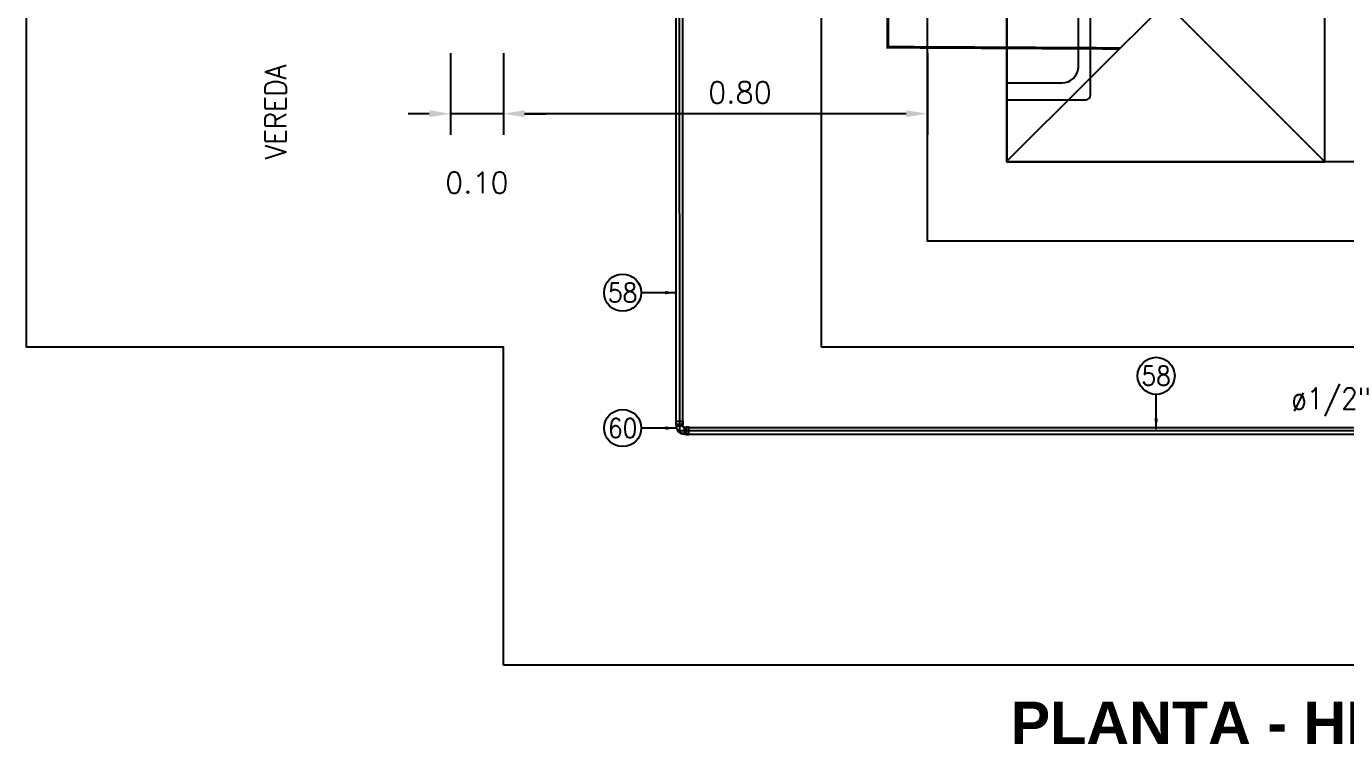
# Model space of a CAD drawing. Header units: metres. Extents: x -90 to 2507, y -28 to 972.
# Drawn here: x 150.198 to 152.687, y 194.351 to 195.706 of the extents above; entities that cross this region are included whole.
import ezdxf
from ezdxf.enums import TextEntityAlignment as Align

# ---------------------------------------------------------------- set-up
doc = ezdxf.new("R2010")
doc.units = ezdxf.units.M
for name, pattern in [('CENTER', [50.8, 31.75, -6.35, 6.35, -6.35]), ('DASHED', [19.05, 12.7, -6.35]), ('HIDDEN', [9.525, 6.35, -3.175])]:
    doc.linetypes.add(name, pattern=pattern)
for name, color, linetype in [('A-MURO', 6, 'Continuous'), ('G-acotado', 8, 'Continuous'), ('G-ejes', 9, 'CENTER'), ('G-SIMBOLOGIA', 2, 'Continuous'), ('G-textos-notas', 7, 'Continuous'), ('G-textos-titulos', 4, 'Continuous'), ('S-TUBERIAS-NUEVAS', 3, 'Continuous')]:
    doc.layers.add(name, color=color, linetype=linetype)
doc.styles.add('01COTAS', font='romans.shx')
doc.styles.add('20-TITULO', font='arialbd.ttf', dxfattribs={"height": 0.08})
doc.dimstyles.new('DIM-10-CORTE', dxfattribs={"dimscale": 0.01, "dimtxt": 2, "dimasz": 2, "dimexe": 2, "dimexo": 2, "dimgap": 1, "dimtad": 1, "dimtih": 1, "dimtoh": 1, "dimdsep": 46, "dimtxsty": '01COTAS', "dimcen": 25, "dimclrd": 256, "dimclre": 256, "dimclrt": 7, "dimadec": 0, "dimazin": 0, "dimtfac": 1, "dimtmove": 2, "dimatfit": 3, "dimfxl": 1, "dimtolj": 1, "dimtzin": 0, "dimarcsym": 0})
doc.dimstyles.new('DIM-20-PLANTA', dxfattribs={"dimscale": 0.02, "dimtxt": 2, "dimasz": 2, "dimexe": 2, "dimexo": 2, "dimgap": 1, "dimtad": 1, "dimzin": 1, "dimdsep": 46, "dimtxsty": '01COTAS', "dimcen": 25, "dimclrd": 9, "dimclre": 9, "dimclrt": 7, "dimadec": 0, "dimazin": 0, "dimtfac": 1, "dimtmove": 2, "dimatfit": 3, "dimfxl": 1, "dimtolj": 1, "dimtzin": 0, "dimarcsym": 0})

# ---------------------------------------------------------------- blocks, each defined once
blk = doc.blocks.new('*D320')
at = {"color": 9, "lineweight": -2, "transparency": 16777216}
for p, q in [((151.0979, 195.6557), (151.0979, 195.5014)), ((151.8979, 195.6557), (151.8979, 195.5014)), ((151.8579, 195.5414), (151.1379, 195.5414))]:
    blk.add_line(p, q, dxfattribs=at)
at = {"color": 9, "transparency": 16777216}
for points in [[(151.1379, 195.5481), (151.1379, 195.5348), (151.0979, 195.5414)], [(151.8579, 195.5481), (151.8579, 195.5348), (151.8979, 195.5414)]]:
    blk.add_solid(points, dxfattribs=at)
at = {"layer": 'Defpoints', "color": 0, "transparency": 16777216}
for p in [(151.0979, 195.6957), (151.8979, 195.6957), (151.0979, 195.5414)]:
    blk.add_point(p, dxfattribs=at)
at = {"color": 7, "transparency": 16777216, "insert": (151.5443, 195.5814), "char_height": 0.04, "attachment_point": 5, "style": '01COTAS'}
blk.add_mtext('\\A1;0.80', dxfattribs=at)
blk = doc.blocks.new('*D227')
at = {"color": 9, "lineweight": -2, "transparency": 16777216}
for p, q in [((150.9979, 195.6557), (150.9979, 195.5014)), ((151.0979, 195.6557), (151.0979, 195.5014)), ((150.9579, 195.5414), (150.9179, 195.5414)), ((151.0979, 195.5414), (150.9979, 195.5414)), ((151.1379, 195.5414), (151.1779, 195.5414))]:
    blk.add_line(p, q, dxfattribs=at)
at = {"color": 9, "transparency": 16777216}
for points in [[(150.9579, 195.5481), (150.9579, 195.5348), (150.9979, 195.5414)], [(151.1379, 195.5481), (151.1379, 195.5348), (151.0979, 195.5414)]]:
    blk.add_solid(points, dxfattribs=at)
at = {"layer": 'Defpoints', "color": 0, "transparency": 16777216}
for p in [(150.9979, 195.6957), (151.0979, 195.6957), (150.9979, 195.5414)]:
    blk.add_point(p, dxfattribs=at)
at = {"color": 7, "transparency": 16777216, "insert": (151.0479, 195.4114), "char_height": 0.04, "attachment_point": 5, "style": '01COTAS'}
blk.add_mtext('\\A1;0.10', dxfattribs=at)
blk = doc.blocks.new('*U138')
at = {"layer": 'S-TUBERIAS-NUEVAS'}
for p, q in [((0.0064, 0.0095), (-0.0063, 0.0095)), ((-0.0063, 0.0095), (0.0064, 0.0095)), ((0.0095, -0.0063), (0.0095, 0.0064)), ((0.0095, 0.0064), (0.0095, -0.0063)), ((0.0095, -0.0063), (0.0095, 0.0064))]:
    blk.add_line(p, q, dxfattribs=at)
at = {"layer": 'S-TUBERIAS-NUEVAS', "color": 8}
for p in [(0, 0.0175), (0.0175, 0)]:
    blk.add_line(p, (0, 0), dxfattribs=at)
at = {"layer": 'S-TUBERIAS-NUEVAS'}
blk.add_lwpolyline([(0.0071, 0.0127), (0.0064, 0.0095, 0.414214), (0.0095, 0.0064), (0.0127, 0.0071), (0.0175, 0.0071), (0.0175, -0.0071), (0.0127, -0.0071), (0.0095, -0.0063, -0.414214), (-0.0063, 0.0095), (-0.0071, 0.0127), (-0.0071, 0.0175), (0.0071, 0.0175)], format="xyb", close=True, dxfattribs=at)
for points in [[(0.0071, 0.0127), (-0.0071, 0.0127)], [(0.0127, -0.0071), (0.0127, 0.0071)]]:
    blk.add_lwpolyline(points, dxfattribs=at)
for points in [[(-0.0063, 0.0175), (-0.0063, 0.0127), (-0.0056, 0.0095, 0.414214), (0.0095, -0.0056), (0.0127, -0.0063), (0.0175, -0.0063)], [(0.0064, 0.0175), (0.0064, 0.0127), (0.0056, 0.0095, 0.414214), (0.0095, 0.0056), (0.0127, 0.0064), (0.0175, 0.0064)]]:
    blk.add_lwpolyline(points, format="xyb", dxfattribs=at)
blk = doc.blocks.new('A$C3E7A4412')
at = {"color": 8}
for points in [[(0, 0.366), (0.1484, 0.366)], [(0, 0.366), (0, 0.3344)], [(0.1578, 0.0094), (0.1578, 0.3567)], [(0, 0.3344), (0.1041, 0.3344)], [(0.1349, 0.0606), (0.1349, 0.3055)], [(0, 0.0316), (0.1041, 0.0316)], [(0, 0), (0, 0.0316)], [(0, 0), (0.1484, 0)]]:
    blk.add_lwpolyline(points, dxfattribs=at)
for centre, radius, start, end in [((0.1484, 0.3567), 0.00938, 0, 90), ((0.1034, 0.3028), 0.0316, 4.7314, 88.7461), ((0.1034, 0.0632), 0.0316, 271.2539, 355.2686), ((0.1484, 0.0094), 0.00938, 270, 0)]:
    blk.add_arc(centre, radius, start, end, dxfattribs=at)

msp = doc.modelspace()

# ---------------------------------------------------------------- linework, layer by layer
at = {"color": 8, "linetype": 'HIDDEN', "ltscale": 0.5}
for points in [[(151.6979, 197.0008), (151.6979, 197.9008), (154.4979, 197.9008), (154.4979, 195.1008), (151.6979, 195.1008), (151.6979, 196.0008)], [(152.0479, 196.0508), (152.6479, 195.4508)], [(152.0479, 195.4522), (152.6479, 196.0508)]]:
    msp.add_lwpolyline(points, dxfattribs=at)
msp.add_lwpolyline([(152.0479, 195.4508), (152.6479, 195.4508), (152.6479, 196.0508), (152.0479, 196.0508)], close=True, dxfattribs=at)
at = {"layer": 'A-MURO', "color": 1, "ltscale": 0.18}
msp.add_line((155.0979, 194.5008), (151.0979, 194.5008), dxfattribs=at)
msp.add_lwpolyline([(151.0979, 194.5008), (151.0979, 195.1008), (150.1979, 195.1008), (150.1979, 197.9008), (151.0979, 197.9008)], dxfattribs=at)
for points in [[(154.2979, 195.3008), (151.8979, 195.3008), (151.8979, 197.7008), (154.2979, 197.7008)], [(154.1479, 195.4508), (152.0479, 195.4508), (152.0479, 197.5508), (154.1479, 197.5508)]]:
    msp.add_lwpolyline(points, close=True, dxfattribs=at)
at = {"layer": 'G-ejes', "color": 8, "linetype": 'CENTER', "ltscale": 0.1}
for p in [(151.4297, 196.2008), (153.6925, 194.9431)]:
    msp.add_line(p, (151.43, 194.9431), dxfattribs=at)
at = {"layer": 'G-SIMBOLOGIA', "color": 5, "linetype": 'CENTER', "ltscale": 0.3, "const_width": 0.0056}
msp.add_lwpolyline([(151.6121, 196.0951), (151.8232, 196.0951), (151.8232, 195.667), (152.2608, 195.6646)], dxfattribs=at)
at = {"layer": 'G-textos-notas', "color": 1}
for centre in [(151.3228, 195.2037), (152.3294, 195.0468), (151.3229, 194.9482)]:
    msp.add_circle(centre, 0.035, dxfattribs=at)
at = {"layer": 'S-TUBERIAS-NUEVAS', "linetype": 'DASHED', "ltscale": 0.1}
for points in [[(151.4236, 194.9605), (151.4236, 195.8616)], [(151.4363, 194.9605), (151.4363, 195.8616)], [(151.4474, 194.9494), (153.6753, 194.9494)], [(151.4474, 194.9367), (153.6753, 194.9367)]]:
    msp.add_lwpolyline(points, dxfattribs=at)

# ---------------------------------------------------------------- block references
msp.add_blockref('A$C3E7A4412', (152.0479, 195.5678))
at = {"xscale": -1, "rotation": 270}
msp.add_blockref('*U138', (151.43, 194.9431), dxfattribs=at)

# ---------------------------------------------------------------- texts
at = {"layer": 'G-textos-notas', "color": 7, "style": '01COTAS', "width": 0.9}
msp.add_text('VEREDA', height=0.04, rotation=90, dxfattribs=at).set_placement((150.6883, 195.6344), align=Align.RIGHT)
at = {"layer": 'G-textos-notas', "style": '01COTAS', "width": 0.9}
for s, p in [('58', (151.3228, 195.2037)), ('58', (152.3294, 195.0468)), ('60', (151.3229, 194.9482))]:
    msp.add_text(s, height=0.036, dxfattribs=at).set_placement(p, align=Align.MIDDLE)
at = {"layer": 'G-textos-notas', "color": 7, "style": '01COTAS', "width": 0.9}
msp.add_text('ø1/2"', height=0.04, dxfattribs=at).set_placement((152.7342, 194.9841), align=Align.RIGHT)
at = {"layer": 'G-textos-titulos', "style": '20-TITULO'}
msp.add_text('PLANTA - HIDRAULICA', height=0.08, dxfattribs=at).set_placement((152.6788, 194.3921), align=Align.MIDDLE)

# ---------------------------------------------------------------- dimensions: what is measured, and where the dimension line sits
dim = msp.add_linear_dim(base=(150.9979, 195.5414), p1=(151.0979, 195.6957), p2=(150.9979, 195.6957), dimstyle='DIM-20-PLANTA')
dim.commit()
dim.dimension.update_dxf_attribs({"geometry": '*D227', "text_midpoint": (151.0479, 195.4114)})
dim = msp.add_linear_dim(base=(151.0979, 195.5414), p1=(151.8979, 195.6957), p2=(151.0979, 195.6957), dimstyle='DIM-20-PLANTA')
dim.commit()
dim.dimension.update_dxf_attribs({"geometry": '*D320', "text_midpoint": (151.5443, 195.5814), "dimtype": 160})

# ---------------------------------------------------------------- leaders
at = {"layer": 'G-acotado', "color": 5}
for points in [[(151.4234, 195.2037), (151.3578, 195.2037)], [(152.3294, 194.9462), (152.3294, 195.0118)], [(151.4235, 194.9482), (151.3579, 194.9482)]]:
    msp.add_leader(points, dimstyle='DIM-10-CORTE', dxfattribs=at)

doc.saveas('drawing.dxf')
